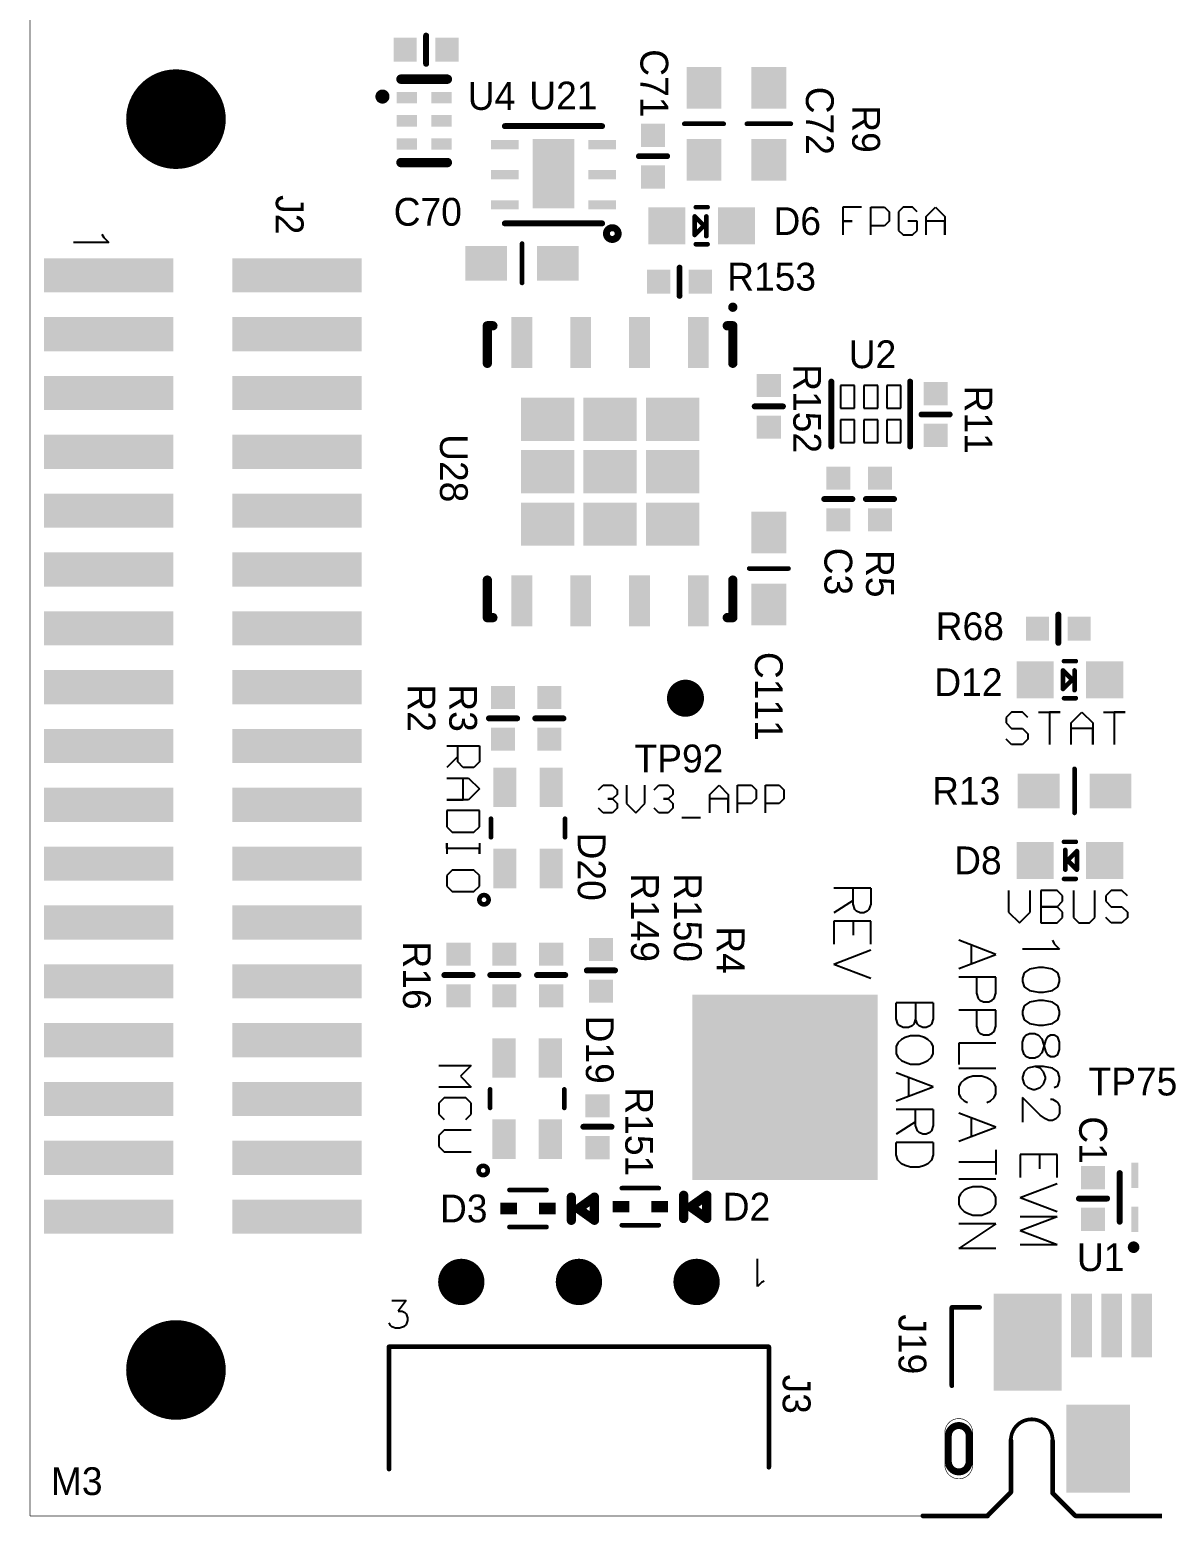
# Model space of a CAD drawing. Extents: x 388 to 458, y 85 to 260.
# Drawn here: x 410.26 to 434.49, y 209.54 to 241.67 of the extents above; entities that cross this region are included whole.
import ezdxf

# ---------------------------------------------------------------- set-up
doc = ezdxf.new("R2010")
doc.units = 0
for name, color, linetype in [('MECHANICAL1', 6, 'CONTINUOUS'), ('PADHOLELAYER', 156, 'CONTINUOUS'), ('TOPOVERLAY', 2, 'CONTINUOUS'), ('TOPPASTE', 8, 'CONTINUOUS')]:
    doc.layers.add(name, color=color, linetype=linetype)

msp = doc.modelspace()

# ---------------------------------------------------------------- linework, layer by layer
at = {"layer": 'MECHANICAL1'}
for points, const_width in [([(410.263, 209.592), (410.263, 258.592)], 0.0127), ([(430.013, 210.692), (430.013, 211.392)], 0.0127), ([(430.613, 210.692), (430.613, 211.392)], 0.0127), ([(431.438, 210.102), (431.438, 211.222)], 0.1), ([(431.438, 210.092), (431.438, 211.192)], 0.0127), ([(432.338, 210.102), (432.338, 211.217)], 0.1), ([(432.338, 210.092), (432.338, 211.192)], 0.0127), ([(430.938, 209.602), (431.438, 210.102)], 0.1), ([(432.338, 210.087), (432.338, 210.102)], 0.1), ([(432.338, 210.087), (432.823, 209.602)], 0.1), ([(430.938, 209.592), (431.438, 210.092)], 0.0127), ([(432.338, 210.092), (432.838, 209.592)], 0.0127), ([(410.263, 209.592), (430.938, 209.592)], 0.0127), ([(429.538, 209.592), (430.938, 209.592)], 0.1), ([(432.838, 209.592), (435.688, 209.592)], 0.1), ([(432.838, 209.592), (435.688, 209.592)], 0.0127)]:
    msp.add_lwpolyline(points, dxfattribs=dict(at, const_width=const_width))
for points, const_width in [([(430.013, 211.392, -1), (430.613, 211.392)], 0.0127), ([(431.438, 211.227, -1), (432.338, 211.227)], 0.08), ([(431.438, 211.192, -1), (432.338, 211.192)], 0.0127), ([(430.613, 210.692, -1), (430.013, 210.692)], 0.0127)]:
    msp.add_lwpolyline(points, format="xyb", dxfattribs=dict(at, const_width=const_width))
for points, const_width in [([(430.01, 211.392, 1), (430.016, 211.392, 1)], 0.00635), ([(430.01, 211.392, 1), (430.016, 211.392, 1)], 0.00635), ([(430.61, 211.392, 1), (430.616, 211.392, 1)], 0.00635), ([(430.61, 211.392, 1), (430.616, 211.392, 1)], 0.00635), ([(431.413, 211.222, 1), (431.463, 211.222, 1)], 0.05), ([(431.418, 211.227, 1), (431.458, 211.227, 1)], 0.04), ([(431.435, 211.192, 1), (431.441, 211.192, 1)], 0.00635), ([(431.435, 211.192, 1), (431.441, 211.192, 1)], 0.00635), ([(432.313, 211.217, 1), (432.363, 211.217, 1)], 0.05), ([(432.318, 211.227, 1), (432.358, 211.227, 1)], 0.04), ([(432.335, 211.192, 1), (432.341, 211.192, 1)], 0.00635), ([(432.335, 211.192, 1), (432.341, 211.192, 1)], 0.00635), ([(430.01, 210.692, 1), (430.016, 210.692, 1)], 0.00635), ([(430.01, 210.692, 1), (430.016, 210.692, 1)], 0.00635), ([(430.61, 210.692, 1), (430.616, 210.692, 1)], 0.00635), ([(430.61, 210.692, 1), (430.616, 210.692, 1)], 0.00635), ([(431.413, 210.102, 1), (431.463, 210.102, 1)], 0.05), ([(431.413, 210.102, 1), (431.463, 210.102, 1)], 0.05), ([(432.313, 210.102, 1), (432.363, 210.102, 1)], 0.05), ([(432.313, 210.102, 1), (432.363, 210.102, 1)], 0.05), ([(432.313, 210.087, 1), (432.363, 210.087, 1)], 0.05), ([(432.313, 210.087, 1), (432.363, 210.087, 1)], 0.05), ([(431.435, 210.092, 1), (431.441, 210.092, 1)], 0.00635), ([(431.435, 210.092, 1), (431.441, 210.092, 1)], 0.00635), ([(432.335, 210.092, 1), (432.341, 210.092, 1)], 0.00635), ([(432.335, 210.092, 1), (432.341, 210.092, 1)], 0.00635), ([(410.26, 209.592, 1), (410.266, 209.592, 1)], 0.00635), ([(410.26, 209.592, 1), (410.266, 209.592, 1)], 0.00635), ([(429.513, 209.592, 1), (429.563, 209.592, 1)], 0.05), ([(430.913, 209.602, 1), (430.963, 209.602, 1)], 0.05), ([(430.913, 209.592, 1), (430.963, 209.592, 1)], 0.05), ([(430.935, 209.592, 1), (430.941, 209.592, 1)], 0.00635), ([(430.935, 209.592, 1), (430.941, 209.592, 1)], 0.00635), ([(432.798, 209.602, 1), (432.848, 209.602, 1)], 0.05), ([(432.813, 209.592, 1), (432.863, 209.592, 1)], 0.05), ([(432.835, 209.592, 1), (432.841, 209.592, 1)], 0.00635), ([(432.835, 209.592, 1), (432.841, 209.592, 1)], 0.00635)]:
    msp.add_lwpolyline(points, format="xyb", close=True, dxfattribs=dict(at, const_width=const_width))
at = {"layer": 'PADHOLELAYER'}
for points, const_width in [([(412.875, 239.742, 1), (413.95, 239.742, 1)], 1.075), ([(424.213, 227.242, 1), (424.613, 227.242, 1)], 0.4), ([(419.323, 214.642, 1), (419.823, 214.642, 1)], 0.5), ([(421.863, 214.642, 1), (422.363, 214.642, 1)], 0.5), ([(424.403, 214.642, 1), (424.903, 214.642, 1)], 0.5), ([(412.875, 212.742, 1), (413.95, 212.742, 1)], 1.075), ([(430.088, 210.767), (430.088, 211.317, -1), (430.538, 211.317), (430.538, 210.767, -1)], 0.15)]:
    msp.add_lwpolyline(points, format="xyb", close=True, dxfattribs=dict(at, const_width=const_width))
at = {"layer": 'TOPOVERLAY'}
for p, q in [((428.213, 237.841), (427.813, 237.841)), ((427.813, 237.841), (427.813, 237.542)), ((428.413, 237.242), (428.413, 237.841)), ((428.413, 237.841), (428.713, 237.841)), ((428.713, 237.841), (428.813, 237.741)), ((429.112, 237.841), (429.012, 237.741)), ((429.312, 237.841), (429.112, 237.841)), ((429.412, 237.741), (429.312, 237.841)), ((429.612, 237.641), (429.812, 237.841)), ((429.812, 237.841), (430.012, 237.641)), ((427.813, 237.542), (428.013, 237.542)), ((428.013, 237.542), (427.813, 237.542)), ((427.813, 237.542), (427.813, 237.242)), ((428.713, 237.442), (428.413, 237.442)), ((428.813, 237.542), (428.713, 237.442)), ((428.813, 237.741), (428.813, 237.542)), ((429.012, 237.741), (429.012, 237.342)), ((429.412, 237.542), (429.212, 237.542)), ((429.412, 237.342), (429.412, 237.542)), ((429.612, 237.242), (429.612, 237.641)), ((430.012, 237.542), (429.612, 237.542)), ((430.012, 237.641), (430.012, 237.242)), ((430.012, 237.242), (430.012, 237.542)), ((411.816, 237.261), (411.852, 237.188)), ((411.852, 237.188), (411.961, 237.079)), ((429.012, 237.342), (429.112, 237.242)), ((429.112, 237.242), (429.312, 237.242)), ((429.312, 237.242), (429.412, 237.342)), ((411.961, 237.079), (411.199, 237.079)), ((431.454, 226.941), (431.338, 226.825)), ((431.688, 226.941), (431.454, 226.941)), ((431.804, 226.825), (431.688, 226.941)), ((432.038, 226.941), (432.504, 226.941)), ((432.504, 226.941), (432.271, 226.941)), ((432.271, 226.941), (432.271, 226.242)), ((432.737, 226.708), (432.971, 226.941)), ((432.971, 226.941), (433.204, 226.708)), ((433.437, 226.941), (433.904, 226.941)), ((433.904, 226.941), (433.67, 226.941)), ((433.67, 226.941), (433.67, 226.242)), ((431.338, 226.825), (431.338, 226.708)), ((431.338, 226.708), (431.454, 226.592)), ((431.454, 226.592), (431.688, 226.592)), ((431.688, 226.592), (431.804, 226.475)), ((432.737, 226.242), (432.737, 226.708)), ((433.204, 226.592), (432.737, 226.592)), ((433.204, 226.708), (433.204, 226.242)), ((433.204, 226.242), (433.204, 226.592)), ((419.263, 226.217), (419.963, 226.217)), ((419.496, 225.867), (419.496, 226.217)), ((419.963, 226.217), (419.963, 225.867)), ((431.454, 226.242), (431.338, 226.358)), ((431.688, 226.242), (431.454, 226.242)), ((431.804, 226.358), (431.688, 226.242)), ((431.804, 226.475), (431.804, 226.358)), ((419.496, 225.983), (419.263, 225.75)), ((419.613, 225.75), (419.496, 225.867)), ((419.846, 225.75), (419.613, 225.75)), ((419.963, 225.867), (419.846, 225.75)), ((419.263, 225.517), (419.729, 225.517)), ((419.613, 225.05), (419.613, 225.517)), ((419.729, 225.517), (419.963, 225.284)), ((419.963, 225.284), (419.729, 225.05)), ((422.538, 225.266), (422.638, 225.366)), ((422.638, 225.366), (422.838, 225.366)), ((422.838, 225.366), (422.938, 225.266)), ((422.938, 225.266), (422.938, 225.166)), ((423.138, 225.366), (423.138, 224.967)), ((423.538, 224.967), (423.538, 225.366)), ((423.737, 225.266), (423.837, 225.366)), ((423.837, 225.366), (424.037, 225.366)), ((424.037, 225.366), (424.137, 225.266)), ((424.137, 225.266), (424.137, 225.166)), ((424.937, 225.166), (425.137, 225.366)), ((425.137, 225.366), (425.337, 225.166)), ((425.537, 224.767), (425.537, 225.366)), ((425.537, 225.366), (425.837, 225.366)), ((425.837, 225.366), (425.937, 225.266)), ((425.937, 225.266), (425.937, 225.067)), ((426.137, 224.767), (426.137, 225.366)), ((426.137, 225.366), (426.437, 225.366)), ((426.437, 225.366), (426.537, 225.266)), ((426.537, 225.266), (426.537, 225.067)), ((419.729, 225.05), (419.263, 225.05)), ((419.263, 225.05), (419.613, 225.05)), ((422.838, 225.067), (422.738, 225.067)), ((422.738, 225.067), (422.838, 225.067)), ((422.938, 225.166), (422.838, 225.067)), ((422.838, 225.067), (422.938, 224.967)), ((422.938, 224.967), (422.938, 224.867)), ((423.138, 224.967), (423.338, 224.767)), ((423.338, 224.767), (423.538, 224.967)), ((424.037, 225.067), (423.937, 225.067)), ((423.937, 225.067), (424.037, 225.067)), ((424.137, 225.166), (424.037, 225.067)), ((424.037, 225.067), (424.137, 224.967)), ((424.137, 224.967), (424.137, 224.867)), ((424.937, 224.767), (424.937, 225.166)), ((425.337, 225.067), (424.937, 225.067)), ((425.337, 225.166), (425.337, 224.767)), ((425.337, 224.767), (425.337, 225.067)), ((425.837, 224.967), (425.537, 224.967)), ((425.937, 225.067), (425.837, 224.967)), ((426.437, 224.967), (426.137, 224.967)), ((426.537, 225.067), (426.437, 224.967)), ((419.963, 224.817), (419.263, 224.817)), ((419.263, 224.817), (419.263, 224.467)), ((419.963, 224.467), (419.963, 224.817)), ((422.638, 224.767), (422.538, 224.867)), ((422.838, 224.767), (422.638, 224.767)), ((422.938, 224.867), (422.838, 224.767)), ((423.837, 224.767), (423.737, 224.867)), ((424.037, 224.767), (423.837, 224.767)), ((424.137, 224.867), (424.037, 224.767)), ((424.337, 224.667), (424.737, 224.667)), ((419.263, 224.467), (419.379, 224.351)), ((419.379, 224.351), (419.846, 224.351)), ((419.846, 224.351), (419.963, 224.467)), ((419.263, 224.001), (419.263, 224.117)), ((419.263, 224.117), (419.263, 223.884)), ((419.963, 224.001), (419.263, 224.001)), ((419.963, 224.117), (419.963, 223.884)), ((419.963, 223.884), (419.963, 224.001)), ((419.379, 223.534), (419.263, 223.418)), ((419.263, 223.418), (419.263, 223.184)), ((419.846, 223.534), (419.379, 223.534)), ((419.963, 223.418), (419.846, 223.534)), ((419.963, 223.184), (419.963, 223.418)), ((419.263, 223.184), (419.379, 223.068)), ((419.379, 223.068), (419.846, 223.068)), ((419.846, 223.068), (419.963, 223.184)), ((428.413, 223.142), (427.613, 223.142)), ((428.032, 222.799), (428.032, 223.142)), ((428.413, 223.142), (428.413, 222.799)), ((431.388, 223.091), (431.388, 222.625)), ((431.854, 222.625), (431.854, 223.091)), ((432.088, 223.091), (432.088, 222.392)), ((432.438, 223.091), (432.088, 223.091)), ((432.554, 222.975), (432.438, 223.091)), ((432.787, 223.091), (432.787, 222.508)), ((433.254, 222.508), (433.254, 223.091)), ((433.604, 223.091), (433.487, 222.975)), ((433.837, 223.091), (433.604, 223.091)), ((433.954, 222.975), (433.837, 223.091)), ((428.032, 222.875), (427.613, 222.608)), ((428.07, 222.685), (428.032, 222.799)), ((428.108, 222.646), (428.07, 222.685)), ((428.375, 222.685), (428.337, 222.646)), ((428.413, 222.799), (428.375, 222.685)), ((432.438, 222.742), (432.088, 222.742)), ((432.088, 222.742), (432.438, 222.742)), ((432.438, 222.742), (432.554, 222.858)), ((432.554, 222.625), (432.438, 222.742)), ((432.554, 222.858), (432.554, 222.975)), ((433.487, 222.975), (433.487, 222.858)), ((433.487, 222.858), (433.604, 222.742)), ((433.604, 222.742), (433.837, 222.742)), ((433.837, 222.742), (433.954, 222.625)), ((428.413, 222.429), (427.613, 222.429)), ((427.613, 222.429), (427.613, 221.934)), ((428.032, 222.429), (428.032, 222.125)), ((428.184, 222.608), (428.108, 222.646)), ((428.26, 222.608), (428.184, 222.608)), ((428.337, 222.646), (428.26, 222.608)), ((428.413, 221.934), (428.413, 222.429)), ((431.388, 222.625), (431.621, 222.392)), ((431.621, 222.392), (431.854, 222.625)), ((432.088, 222.392), (432.438, 222.392)), ((432.438, 222.392), (432.554, 222.508)), ((432.554, 222.508), (432.554, 222.625)), ((432.787, 222.508), (432.904, 222.392)), ((432.904, 222.392), (433.137, 222.392)), ((433.137, 222.392), (433.254, 222.508)), ((433.604, 222.392), (433.487, 222.508)), ((433.837, 222.392), (433.604, 222.392)), ((433.954, 222.508), (433.837, 222.392)), ((433.954, 222.625), (433.954, 222.508)), ((428.413, 221.801), (427.613, 221.496)), ((431.113, 221.712), (430.313, 222.017)), ((430.313, 221.407), (431.113, 221.712)), ((430.579, 221.902), (430.579, 221.521)), ((432.488, 221.826), (431.688, 221.826)), ((432.335, 222.017), (432.373, 221.94)), ((432.373, 221.94), (432.488, 221.826)), ((428.413, 221.192), (427.613, 221.496)), ((431.84, 221.392), (431.726, 221.316)), ((432.031, 221.43), (431.84, 221.392)), ((432.145, 221.43), (432.031, 221.43)), ((432.335, 221.392), (432.145, 221.43)), ((432.45, 221.316), (432.335, 221.392)), ((431.113, 221.221), (430.313, 221.221)), ((430.694, 221.221), (430.694, 220.878)), ((431.113, 220.878), (431.113, 221.221)), ((431.726, 221.316), (431.688, 221.202)), ((431.688, 221.202), (431.688, 221.125)), ((431.688, 221.125), (431.726, 221.011)), ((432.488, 221.202), (432.45, 221.316)), ((432.45, 221.011), (432.488, 221.125)), ((432.488, 221.125), (432.488, 221.202)), ((430.694, 220.878), (430.732, 220.764)), ((430.732, 220.764), (430.77, 220.725)), ((431.037, 220.725), (431.075, 220.764)), ((431.075, 220.764), (431.113, 220.878)), ((431.726, 221.011), (431.84, 220.935)), ((431.84, 220.935), (432.031, 220.897)), ((432.031, 220.897), (432.145, 220.897)), ((432.145, 220.897), (432.335, 220.935)), ((432.335, 220.935), (432.45, 221.011)), ((429.763, 220.667), (428.963, 220.667)), ((428.963, 220.324), (428.963, 220.667)), ((429.382, 220.667), (429.382, 220.324)), ((429.763, 220.667), (429.763, 220.324)), ((431.113, 220.508), (430.313, 220.508)), ((430.694, 220.508), (430.694, 220.166)), ((430.77, 220.725), (430.846, 220.687)), ((430.846, 220.687), (430.96, 220.687)), ((430.96, 220.687), (431.037, 220.725)), ((431.113, 220.166), (431.113, 220.508)), ((431.726, 220.604), (431.688, 220.489)), ((431.688, 220.489), (431.688, 220.413)), ((431.688, 220.413), (431.726, 220.299)), ((431.84, 220.68), (431.726, 220.604)), ((432.031, 220.718), (431.84, 220.68)), ((432.145, 220.718), (432.031, 220.718)), ((432.335, 220.68), (432.145, 220.718)), ((432.45, 220.604), (432.335, 220.68)), ((432.488, 220.489), (432.45, 220.604)), ((432.45, 220.299), (432.488, 220.413)), ((432.488, 220.413), (432.488, 220.489)), ((429.001, 220.21), (428.963, 220.324)), ((429.039, 220.171), (429.001, 220.21)), ((429.115, 220.133), (429.039, 220.171)), ((429.229, 220.133), (429.115, 220.133)), ((429.306, 220.171), (429.229, 220.133)), ((429.344, 220.21), (429.306, 220.171)), ((429.382, 220.324), (429.344, 220.21)), ((429.42, 220.21), (429.382, 220.324)), ((429.458, 220.171), (429.42, 220.21)), ((429.534, 220.133), (429.458, 220.171)), ((429.61, 220.133), (429.534, 220.133)), ((429.687, 220.171), (429.61, 220.133)), ((429.725, 220.21), (429.687, 220.171)), ((429.763, 220.324), (429.725, 220.21)), ((430.694, 220.166), (430.732, 220.051)), ((431.075, 220.051), (431.113, 220.166)), ((431.726, 220.299), (431.84, 220.223)), ((431.84, 220.223), (432.031, 220.185)), ((432.031, 220.185), (432.145, 220.185)), ((432.145, 220.185), (432.335, 220.223)), ((432.335, 220.223), (432.45, 220.299)), ((429.001, 219.802), (428.963, 219.726)), ((429.077, 219.878), (429.001, 219.802)), ((429.153, 219.916), (429.077, 219.878)), ((429.268, 219.954), (429.153, 219.916)), ((429.458, 219.954), (429.268, 219.954)), ((429.572, 219.916), (429.458, 219.954)), ((429.648, 219.878), (429.572, 219.916)), ((429.725, 219.802), (429.648, 219.878)), ((429.763, 219.726), (429.725, 219.802)), ((431.113, 219.796), (430.313, 219.796)), ((430.313, 219.796), (430.313, 219.339)), ((430.732, 220.051), (430.77, 220.013)), ((430.77, 220.013), (430.846, 219.975)), ((430.846, 219.975), (430.96, 219.975)), ((430.96, 219.975), (431.037, 220.013)), ((431.037, 220.013), (431.075, 220.051)), ((431.688, 219.815), (431.726, 219.929)), ((431.688, 219.663), (431.688, 219.815)), ((431.726, 219.929), (431.764, 219.968)), ((431.764, 219.968), (431.84, 220.006)), ((431.84, 220.006), (431.954, 220.006)), ((431.954, 220.006), (432.031, 219.968)), ((432.031, 219.968), (432.107, 219.891)), ((432.107, 219.891), (432.145, 219.777)), ((432.183, 219.853), (432.145, 219.701)), ((432.145, 219.777), (432.183, 219.625)), ((432.221, 219.929), (432.183, 219.853)), ((432.297, 219.968), (432.221, 219.929)), ((432.373, 219.968), (432.297, 219.968)), ((432.45, 219.929), (432.373, 219.968)), ((432.488, 219.815), (432.45, 219.929)), ((432.488, 219.663), (432.488, 219.815)), ((428.963, 219.726), (428.963, 219.574)), ((428.963, 219.574), (429.001, 219.497)), ((429.001, 219.497), (429.077, 219.421)), ((429.648, 219.421), (429.725, 219.497)), ((429.725, 219.497), (429.763, 219.574)), ((429.763, 219.574), (429.763, 219.726)), ((431.726, 219.549), (431.688, 219.663)), ((431.764, 219.51), (431.726, 219.549)), ((431.84, 219.472), (431.764, 219.51)), ((431.954, 219.472), (431.84, 219.472)), ((432.031, 219.51), (431.954, 219.472)), ((432.107, 219.587), (432.031, 219.51)), ((432.145, 219.701), (432.107, 219.587)), ((432.183, 219.625), (432.221, 219.549)), ((432.221, 219.549), (432.297, 219.51)), ((432.297, 219.51), (432.373, 219.51)), ((432.373, 219.51), (432.45, 219.549)), ((432.45, 219.549), (432.488, 219.663)), ((419.088, 219.317), (419.788, 219.317)), ((419.788, 219.317), (419.554, 219.083)), ((429.763, 218.854), (428.963, 219.158)), ((429.077, 219.421), (429.153, 219.383)), ((429.153, 219.383), (429.268, 219.345)), ((429.268, 219.345), (429.458, 219.345)), ((429.458, 219.345), (429.572, 219.383)), ((429.572, 219.383), (429.648, 219.421)), ((431.113, 219.251), (430.313, 219.251)), ((431.726, 219.179), (431.688, 219.065)), ((431.802, 219.255), (431.726, 219.179)), ((431.954, 219.293), (431.802, 219.255)), ((432.145, 219.293), (431.954, 219.293)), ((432.069, 219.255), (431.954, 219.293)), ((432.145, 219.179), (432.069, 219.255)), ((432.335, 219.255), (432.145, 219.293)), ((432.183, 219.065), (432.145, 219.179)), ((432.45, 219.179), (432.335, 219.255)), ((432.488, 219.065), (432.45, 219.179)), ((419.788, 218.85), (419.088, 218.85)), ((419.554, 219.083), (419.788, 218.85)), ((428.963, 218.549), (429.763, 218.854)), ((429.229, 219.044), (429.229, 218.663)), ((430.351, 218.932), (430.313, 218.855)), ((430.313, 218.855), (430.313, 218.703)), ((430.427, 219.008), (430.351, 218.932)), ((430.503, 219.046), (430.427, 219.008)), ((430.618, 219.084), (430.503, 219.046)), ((430.808, 219.084), (430.618, 219.084)), ((430.922, 219.046), (430.808, 219.084)), ((430.998, 219.008), (430.922, 219.046)), ((431.075, 218.932), (430.998, 219.008)), ((431.113, 218.855), (431.075, 218.932)), ((431.113, 218.703), (431.113, 218.855)), ((431.688, 219.065), (431.688, 219.027)), ((431.688, 219.027), (431.726, 218.913)), ((431.726, 218.913), (431.802, 218.836)), ((431.802, 218.836), (431.916, 218.798)), ((431.954, 218.798), (432.069, 218.836)), ((432.069, 218.836), (432.145, 218.913)), ((432.145, 218.913), (432.183, 219.027)), ((432.183, 219.027), (432.183, 219.065)), ((432.373, 218.836), (432.45, 218.874)), ((432.45, 218.874), (432.488, 218.989)), ((432.488, 218.989), (432.488, 219.065)), ((419.204, 218.617), (419.088, 218.5)), ((419.088, 218.5), (419.088, 218.267)), ((419.671, 218.617), (419.204, 218.617)), ((419.788, 218.5), (419.671, 218.617)), ((419.788, 218.267), (419.788, 218.5)), ((430.313, 218.703), (430.351, 218.627)), ((430.351, 218.627), (430.427, 218.551)), ((430.427, 218.551), (430.503, 218.513)), ((430.922, 218.513), (430.998, 218.551)), ((430.998, 218.551), (431.075, 218.627)), ((431.075, 218.627), (431.113, 218.703)), ((432.069, 218.242), (431.688, 218.623)), ((431.688, 218.623), (431.688, 218.09)), ((431.916, 218.798), (431.954, 218.798)), ((432.297, 218.585), (432.335, 218.585)), ((432.335, 218.585), (432.412, 218.547)), ((432.412, 218.547), (432.45, 218.509)), ((432.45, 218.509), (432.488, 218.433)), ((419.088, 218.267), (419.204, 218.15)), ((419.671, 218.15), (419.788, 218.267)), ((429.763, 218.362), (428.963, 218.362)), ((429.382, 218.02), (429.382, 218.362)), ((429.763, 218.362), (429.763, 218.02)), ((431.113, 217.983), (430.313, 218.288)), ((430.579, 218.174), (430.579, 217.793)), ((432.183, 218.166), (432.069, 218.242)), ((432.259, 218.128), (432.183, 218.166)), ((432.412, 218.166), (432.335, 218.128)), ((432.45, 218.204), (432.412, 218.166)), ((432.488, 218.28), (432.45, 218.204)), ((432.488, 218.433), (432.488, 218.28)), ((419.204, 217.917), (419.088, 217.8)), ((419.788, 217.917), (419.204, 217.917)), ((429.382, 218.096), (428.963, 217.829)), ((429.42, 217.905), (429.382, 218.02)), ((429.458, 217.867), (429.42, 217.905)), ((429.534, 217.829), (429.458, 217.867)), ((429.687, 217.867), (429.61, 217.829)), ((429.725, 217.905), (429.687, 217.867)), ((429.763, 218.02), (429.725, 217.905)), ((430.313, 217.678), (431.113, 217.983)), ((432.335, 218.128), (432.259, 218.128)), ((419.088, 217.8), (419.088, 217.567)), ((419.088, 217.567), (419.204, 217.451)), ((429.763, 217.65), (428.963, 217.65)), ((428.963, 217.384), (428.963, 217.65)), ((429.61, 217.829), (429.534, 217.829)), ((429.763, 217.65), (429.763, 217.384)), ((419.204, 217.451), (419.788, 217.451)), ((429.001, 217.269), (428.963, 217.384)), ((429.077, 217.193), (429.001, 217.269)), ((429.725, 217.269), (429.648, 217.193)), ((429.763, 217.384), (429.725, 217.269)), ((431.113, 217.225), (430.313, 217.225)), ((431.113, 217.492), (431.113, 216.959)), ((432.438, 217.392), (431.638, 217.392)), ((431.638, 217.392), (431.638, 216.896)), ((432.057, 217.392), (432.057, 217.087)), ((432.438, 216.896), (432.438, 217.392)), ((429.153, 217.155), (429.077, 217.193)), ((429.268, 217.117), (429.153, 217.155)), ((429.458, 217.117), (429.268, 217.117)), ((429.572, 217.155), (429.458, 217.117)), ((429.648, 217.193), (429.572, 217.155)), ((431.113, 216.863), (430.313, 216.863)), ((430.427, 216.62), (430.351, 216.543)), ((430.503, 216.658), (430.427, 216.62)), ((430.618, 216.696), (430.503, 216.658)), ((430.808, 216.696), (430.618, 216.696)), ((430.922, 216.658), (430.808, 216.696)), ((430.998, 216.62), (430.922, 216.658)), ((431.075, 216.543), (430.998, 216.62)), ((432.438, 216.763), (431.638, 216.458)), ((430.351, 216.543), (430.313, 216.467)), ((430.313, 216.467), (430.313, 216.315)), ((430.313, 216.315), (430.351, 216.239)), ((430.351, 216.239), (430.427, 216.163)), ((430.998, 216.163), (431.075, 216.239)), ((431.113, 216.467), (431.075, 216.543)), ((431.075, 216.239), (431.113, 216.315)), ((431.113, 216.315), (431.113, 216.467)), ((432.438, 216.154), (431.638, 216.458)), ((430.427, 216.163), (430.503, 216.125)), ((430.503, 216.125), (430.618, 216.086)), ((430.618, 216.086), (430.808, 216.086)), ((430.808, 216.086), (430.922, 216.125)), ((430.922, 216.125), (430.998, 216.163)), ((432.438, 216.051), (431.638, 216.051)), ((432.438, 216.051), (431.638, 215.746)), ((431.113, 215.9), (430.313, 215.9)), ((431.113, 215.9), (430.313, 215.367)), ((432.438, 215.442), (431.638, 215.746)), ((431.113, 215.367), (430.313, 215.367)), ((432.438, 215.442), (431.638, 215.442)), ((425.97, 214.542), (425.97, 215.142)), ((426.113, 214.656), (426.056, 214.627)), ((426.056, 214.627), (425.97, 214.542)), ((418.07, 214.241), (418.384, 214.241)), ((418.384, 214.241), (418.213, 214.013)), ((418.213, 214.013), (418.299, 214.013)), ((418.299, 214.013), (418.356, 213.984)), ((418.041, 213.699), (418.013, 213.756)), ((418.07, 213.67), (418.041, 213.699)), ((418.156, 213.642), (418.07, 213.67)), ((418.327, 213.67), (418.241, 213.642)), ((418.384, 213.727), (418.327, 213.67)), ((418.356, 213.984), (418.384, 213.956)), ((418.384, 213.956), (418.413, 213.87)), ((418.413, 213.813), (418.384, 213.727)), ((418.413, 213.87), (418.413, 213.813)), ((418.241, 213.642), (418.156, 213.642))]:
    msp.add_line(p, q, dxfattribs=at)
for points, const_width in [([(418.813, 240.937), (418.813, 241.546)], 0.127), ([(418.271, 240.605), (419.271, 240.605)], 0.203), ([(424.388, 239.642), (425.238, 239.642)], 0.1), ([(425.738, 239.642), (426.688, 239.642)], 0.1), ([(420.513, 239.592), (422.613, 239.592)], 0.127), ([(418.271, 238.805), (419.271, 238.805)], 0.203), ([(423.408, 238.942), (424.018, 238.942)], 0.127), ([(424.636, 237.842), (424.89, 237.842)], 0.1), ([(420.513, 237.492), (422.613, 237.492)], 0.127), ([(424.613, 237.242), (424.613, 237.642)], 0.1), ([(424.613, 237.642), (424.813, 237.442)], 0.1), ([(424.613, 237.242), (424.813, 237.442)], 0.1), ([(424.863, 237.217), (424.863, 237.642)], 0.1), ([(420.885, 236.207), (420.885, 237.057)], 0.1), ([(424.636, 237.042), (424.89, 237.042)], 0.1), ([(424.285, 235.927), (424.285, 236.536)], 0.127), ([(420.135, 235.282), (420.255, 235.282)], 0.2), ([(420.135, 234.472), (420.135, 235.282)], 0.2), ([(425.315, 235.282), (425.435, 235.282)], 0.2), ([(425.435, 234.472), (425.435, 235.282)], 0.2), ([(427.563, 232.677), (427.563, 234.077)], 0.127), ([(429.263, 232.677), (429.263, 234.077)], 0.127), ([(425.908, 233.542), (426.518, 233.542)], 0.127), ([(429.508, 233.367), (430.118, 233.367)], 0.127), ([(427.408, 231.542), (428.018, 231.542)], 0.127), ([(428.308, 231.542), (428.918, 231.542)], 0.127), ([(425.788, 230.042), (426.638, 230.042)], 0.1), ([(420.135, 228.982), (420.135, 229.792)], 0.2), ([(425.435, 228.982), (425.435, 229.792)], 0.2), ([(432.463, 228.437), (432.463, 229.046)], 0.127), ([(420.135, 228.982), (420.255, 228.982)], 0.2), ([(425.315, 228.982), (425.435, 228.982)], 0.2), ([(432.563, 227.842), (432.763, 227.642)], 0.1), ([(432.563, 227.442), (432.563, 227.842)], 0.1), ([(432.586, 228.042), (432.84, 228.042)], 0.1), ([(432.813, 227.417), (432.813, 227.842)], 0.1), ([(432.563, 227.442), (432.763, 227.642)], 0.1), ([(432.586, 227.242), (432.84, 227.242)], 0.1), ([(420.17, 226.807), (420.779, 226.807)], 0.127), ([(421.17, 226.807), (421.779, 226.807)], 0.127), ([(432.813, 224.767), (432.813, 225.717)], 0.1), ([(420.213, 224.242), (420.213, 224.642)], 0.1), ([(421.813, 224.242), (421.813, 224.642)], 0.1), ([(432.586, 224.142), (432.84, 224.142)], 0.1), ([(432.613, 223.542), (432.613, 223.967)], 0.1), ([(432.663, 223.742), (432.863, 223.942)], 0.1), ([(432.863, 223.542), (432.863, 223.942)], 0.1), ([(432.663, 223.742), (432.863, 223.542)], 0.1), ([(432.586, 223.342), (432.84, 223.342)], 0.1), ([(422.283, 221.367), (422.893, 221.367)], 0.127), ([(419.208, 221.267), (419.818, 221.267)], 0.127), ([(420.197, 221.267), (420.807, 221.267)], 0.127), ([(421.208, 221.267), (421.818, 221.267)], 0.127), ([(420.195, 218.399), (420.195, 218.799)], 0.1), ([(421.796, 218.399), (421.796, 218.799)], 0.1), ([(422.208, 217.992), (422.818, 217.992)], 0.127), ([(433.788, 215.942), (433.788, 216.992)], 0.127), ([(420.613, 216.628), (421.413, 216.628)], 0.1), ([(421.948, 215.973), (421.948, 216.473)], 0.2), ([(422.098, 216.223), (422.448, 216.473)], 0.2), ([(422.448, 215.973), (422.448, 216.473)], 0.2), ([(423.038, 216.667), (423.838, 216.667)], 0.1), ([(424.373, 216.012), (424.373, 216.512)], 0.2), ([(424.523, 216.262), (424.873, 216.512)], 0.2), ([(424.873, 216.012), (424.873, 216.512)], 0.2), ([(422.098, 216.223), (422.448, 215.973)], 0.2), ([(424.523, 216.262), (424.873, 216.012)], 0.2), ([(432.908, 216.442), (433.518, 216.442)], 0.127), ([(423.038, 215.867), (423.838, 215.867)], 0.1), ([(420.613, 215.828), (421.413, 215.828)], 0.1), ([(430.163, 212.402), (430.163, 214.092)], 0.1), ([(430.163, 214.092), (430.763, 214.092)], 0.1), ([(418.013, 210.602), (418.013, 213.242)], 0.1), ([(418.013, 213.242), (426.213, 213.242)], 0.1), ([(426.213, 210.642), (426.213, 213.242)], 0.1)]:
    msp.add_lwpolyline(points, dxfattribs=dict(at, const_width=const_width))
for points, const_width in [([(418.781, 241.546, 1), (418.845, 241.546, 1)], 0.0635), ([(418.781, 240.937, 1), (418.845, 240.937, 1)], 0.0635), ([(418.22, 240.605, 1), (418.322, 240.605, 1)], 0.102), ([(419.22, 240.605, 1), (419.322, 240.605, 1)], 0.102), ([(417.896, 240.23, 1), (417.846, 240.23, 1)], 0.254), ([(417.782, 240.23, 1), (417.909, 240.23, 1)], 0.127), ([(417.832, 240.23, 1), (417.959, 240.23, 1)], 0.127), ([(424.363, 239.642, 1), (424.413, 239.642, 1)], 0.05), ([(425.213, 239.642, 1), (425.263, 239.642, 1)], 0.05), ([(425.713, 239.642, 1), (425.763, 239.642, 1)], 0.05), ([(426.663, 239.642, 1), (426.713, 239.642, 1)], 0.05), ([(420.481, 239.592, 1), (420.545, 239.592, 1)], 0.0635), ([(422.581, 239.592, 1), (422.645, 239.592, 1)], 0.0635), ([(418.22, 238.805, 1), (418.322, 238.805, 1)], 0.102), ([(419.22, 238.805, 1), (419.322, 238.805, 1)], 0.102), ([(423.376, 238.942, 1), (423.44, 238.942, 1)], 0.0635), ([(423.986, 238.942, 1), (424.049, 238.942, 1)], 0.0635), ([(424.611, 237.842, 1), (424.661, 237.842, 1)], 0.05), ([(424.865, 237.842, 1), (424.915, 237.842, 1)], 0.05), ([(420.481, 237.492, 1), (420.545, 237.492, 1)], 0.0635), ([(422.581, 237.492, 1), (422.645, 237.492, 1)], 0.0635), ([(422.96, 237.272, 1), (422.706, 237.272, 1)], 0.15), ([(424.588, 237.642, 1), (424.638, 237.642, 1)], 0.05), ([(424.588, 237.642, 1), (424.638, 237.642, 1)], 0.05), ([(424.788, 237.442, 1), (424.838, 237.442, 1)], 0.05), ([(424.788, 237.442, 1), (424.838, 237.442, 1)], 0.05), ([(424.838, 237.642, 1), (424.888, 237.642, 1)], 0.05), ([(422.668, 237.272, 1), (422.743, 237.272, 1)], 0.075), ([(422.922, 237.272, 1), (422.997, 237.272, 1)], 0.075), ([(424.588, 237.242, 1), (424.638, 237.242, 1)], 0.05), ([(424.588, 237.242, 1), (424.638, 237.242, 1)], 0.05), ([(424.838, 237.217, 1), (424.888, 237.217, 1)], 0.05), ([(420.86, 237.057, 1), (420.91, 237.057, 1)], 0.05), ([(424.611, 237.042, 1), (424.661, 237.042, 1)], 0.05), ([(424.865, 237.042, 1), (424.915, 237.042, 1)], 0.05), ([(424.253, 236.536, 1), (424.317, 236.536, 1)], 0.0635), ([(420.86, 236.207, 1), (420.91, 236.207, 1)], 0.05), ([(424.253, 235.927, 1), (424.317, 235.927, 1)], 0.0635), ([(425.485, 235.682, 1), (425.385, 235.682, 1)], 0.1), ([(425.36, 235.682, 1), (425.41, 235.682, 1)], 0.05), ([(425.46, 235.682, 1), (425.51, 235.682, 1)], 0.05), ([(420.085, 235.282, 1), (420.185, 235.282, 1)], 0.1), ([(420.085, 235.282, 1), (420.185, 235.282, 1)], 0.1), ([(420.205, 235.282, 1), (420.305, 235.282, 1)], 0.1), ([(425.265, 235.282, 1), (425.365, 235.282, 1)], 0.1), ([(425.385, 235.282, 1), (425.485, 235.282, 1)], 0.1), ([(425.385, 235.282, 1), (425.485, 235.282, 1)], 0.1), ([(420.085, 234.472, 1), (420.185, 234.472, 1)], 0.1), ([(425.385, 234.472, 1), (425.485, 234.472, 1)], 0.1), ([(427.531, 234.077, 1), (427.595, 234.077, 1)], 0.0635), ([(429.231, 234.077, 1), (429.295, 234.077, 1)], 0.0635), ([(425.876, 233.542, 1), (425.94, 233.542, 1)], 0.0635), ([(426.486, 233.542, 1), (426.549, 233.542, 1)], 0.0635), ([(429.476, 233.367, 1), (429.54, 233.367, 1)], 0.0635), ([(430.086, 233.367, 1), (430.149, 233.367, 1)], 0.0635), ([(427.531, 232.677, 1), (427.595, 232.677, 1)], 0.0635), ([(429.231, 232.677, 1), (429.295, 232.677, 1)], 0.0635), ([(427.376, 231.542, 1), (427.44, 231.542, 1)], 0.0635), ([(427.986, 231.542, 1), (428.049, 231.542, 1)], 0.0635), ([(428.276, 231.542, 1), (428.34, 231.542, 1)], 0.0635), ([(428.886, 231.542, 1), (428.949, 231.542, 1)], 0.0635), ([(425.763, 230.042, 1), (425.813, 230.042, 1)], 0.05), ([(426.613, 230.042, 1), (426.663, 230.042, 1)], 0.05), ([(420.085, 229.792, 1), (420.185, 229.792, 1)], 0.1), ([(425.385, 229.792, 1), (425.485, 229.792, 1)], 0.1), ([(432.431, 229.046, 1), (432.495, 229.046, 1)], 0.0635), ([(420.085, 228.982, 1), (420.185, 228.982, 1)], 0.1), ([(420.085, 228.982, 1), (420.185, 228.982, 1)], 0.1), ([(420.205, 228.982, 1), (420.305, 228.982, 1)], 0.1), ([(425.265, 228.982, 1), (425.365, 228.982, 1)], 0.1), ([(425.385, 228.982, 1), (425.485, 228.982, 1)], 0.1), ([(425.385, 228.982, 1), (425.485, 228.982, 1)], 0.1), ([(432.431, 228.437, 1), (432.495, 228.437, 1)], 0.0635), ([(432.538, 227.842, 1), (432.588, 227.842, 1)], 0.05), ([(432.538, 227.842, 1), (432.588, 227.842, 1)], 0.05), ([(432.561, 228.042, 1), (432.611, 228.042, 1)], 0.05), ([(432.788, 227.842, 1), (432.838, 227.842, 1)], 0.05), ([(432.815, 228.042, 1), (432.865, 228.042, 1)], 0.05), ([(432.538, 227.442, 1), (432.588, 227.442, 1)], 0.05), ([(432.538, 227.442, 1), (432.588, 227.442, 1)], 0.05), ([(432.738, 227.642, 1), (432.788, 227.642, 1)], 0.05), ([(432.738, 227.642, 1), (432.788, 227.642, 1)], 0.05), ([(432.561, 227.242, 1), (432.611, 227.242, 1)], 0.05), ([(432.788, 227.417, 1), (432.838, 227.417, 1)], 0.05), ([(432.815, 227.242, 1), (432.865, 227.242, 1)], 0.05), ([(420.138, 226.807, 1), (420.201, 226.807, 1)], 0.0635), ([(420.747, 226.807, 1), (420.811, 226.807, 1)], 0.0635), ([(421.138, 226.807, 1), (421.201, 226.807, 1)], 0.0635), ([(421.747, 226.807, 1), (421.811, 226.807, 1)], 0.0635), ([(432.788, 225.717, 1), (432.838, 225.717, 1)], 0.05), ([(420.188, 224.642, 1), (420.238, 224.642, 1)], 0.05), ([(421.788, 224.642, 1), (421.838, 224.642, 1)], 0.05), ([(432.788, 224.767, 1), (432.838, 224.767, 1)], 0.05), ([(420.188, 224.242, 1), (420.238, 224.242, 1)], 0.05), ([(421.788, 224.242, 1), (421.838, 224.242, 1)], 0.05), ([(432.561, 224.142, 1), (432.611, 224.142, 1)], 0.05), ([(432.588, 223.967, 1), (432.638, 223.967, 1)], 0.05), ([(432.815, 224.142, 1), (432.865, 224.142, 1)], 0.05), ([(432.838, 223.942, 1), (432.888, 223.942, 1)], 0.05), ([(432.838, 223.942, 1), (432.888, 223.942, 1)], 0.05), ([(432.638, 223.742, 1), (432.688, 223.742, 1)], 0.05), ([(432.638, 223.742, 1), (432.688, 223.742, 1)], 0.05), ([(432.561, 223.342, 1), (432.611, 223.342, 1)], 0.05), ([(432.588, 223.542, 1), (432.638, 223.542, 1)], 0.05), ([(432.815, 223.342, 1), (432.865, 223.342, 1)], 0.05), ([(432.838, 223.542, 1), (432.888, 223.542, 1)], 0.05), ([(432.838, 223.542, 1), (432.888, 223.542, 1)], 0.05), ([(420.163, 222.892, 1), (419.963, 222.892, 1)], 0.1), ([(419.938, 222.892, 1), (419.988, 222.892, 1)], 0.05), ([(420.138, 222.892, 1), (420.188, 222.892, 1)], 0.05), ([(422.251, 221.367, 1), (422.315, 221.367, 1)], 0.0635), ([(422.861, 221.367, 1), (422.924, 221.367, 1)], 0.0635), ([(419.176, 221.267, 1), (419.24, 221.267, 1)], 0.0635), ([(419.786, 221.267, 1), (419.849, 221.267, 1)], 0.0635), ([(420.166, 221.267, 1), (420.229, 221.267, 1)], 0.0635), ([(420.775, 221.267, 1), (420.839, 221.267, 1)], 0.0635), ([(421.176, 221.267, 1), (421.24, 221.267, 1)], 0.0635), ([(421.786, 221.267, 1), (421.849, 221.267, 1)], 0.0635), ([(420.17, 218.799, 1), (420.22, 218.799, 1)], 0.05), ([(421.771, 218.799, 1), (421.821, 218.799, 1)], 0.05), ([(420.17, 218.399, 1), (420.22, 218.399, 1)], 0.05), ([(421.771, 218.399, 1), (421.821, 218.399, 1)], 0.05), ([(422.176, 217.992, 1), (422.24, 217.992, 1)], 0.0635), ([(422.786, 217.992, 1), (422.849, 217.992, 1)], 0.0635), ([(420.145, 217.049, 1), (419.945, 217.049, 1)], 0.1), ([(419.921, 217.049, 1), (419.97, 217.049, 1)], 0.05), ([(420.121, 217.049, 1), (420.17, 217.049, 1)], 0.05), ([(433.756, 216.992, 1), (433.82, 216.992, 1)], 0.0635), ([(420.588, 216.628, 1), (420.638, 216.628, 1)], 0.05), ([(421.388, 216.628, 1), (421.438, 216.628, 1)], 0.05), ([(421.898, 216.473, 1), (421.998, 216.473, 1)], 0.1), ([(422.398, 216.473, 1), (422.498, 216.473, 1)], 0.1), ([(422.398, 216.473, 1), (422.498, 216.473, 1)], 0.1), ([(423.013, 216.667, 1), (423.063, 216.667, 1)], 0.05), ([(423.813, 216.667, 1), (423.863, 216.667, 1)], 0.05), ([(424.323, 216.512, 1), (424.423, 216.512, 1)], 0.1), ([(424.823, 216.512, 1), (424.923, 216.512, 1)], 0.1), ([(424.823, 216.512, 1), (424.923, 216.512, 1)], 0.1), ([(422.048, 216.223, 1), (422.148, 216.223, 1)], 0.1), ([(422.048, 216.223, 1), (422.148, 216.223, 1)], 0.1), ([(424.473, 216.262, 1), (424.573, 216.262, 1)], 0.1), ([(424.473, 216.262, 1), (424.573, 216.262, 1)], 0.1), ([(432.876, 216.442, 1), (432.94, 216.442, 1)], 0.0635), ([(433.486, 216.442, 1), (433.549, 216.442, 1)], 0.0635), ([(421.898, 215.973, 1), (421.998, 215.973, 1)], 0.1), ([(422.398, 215.973, 1), (422.498, 215.973, 1)], 0.1), ([(422.398, 215.973, 1), (422.498, 215.973, 1)], 0.1), ([(423.013, 215.867, 1), (423.063, 215.867, 1)], 0.05), ([(423.813, 215.867, 1), (423.863, 215.867, 1)], 0.05), ([(424.323, 216.012, 1), (424.423, 216.012, 1)], 0.1), ([(424.823, 216.012, 1), (424.923, 216.012, 1)], 0.1), ([(424.823, 216.012, 1), (424.923, 216.012, 1)], 0.1), ([(433.756, 215.942, 1), (433.82, 215.942, 1)], 0.0635), ([(420.588, 215.828, 1), (420.638, 215.828, 1)], 0.05), ([(421.388, 215.828, 1), (421.438, 215.828, 1)], 0.05), ([(434.138, 215.392, 1), (434.038, 215.392, 1)], 0.15), ([(434, 215.392, 1), (434.075, 215.392, 1)], 0.075), ([(434.1, 215.392, 1), (434.175, 215.392, 1)], 0.075), ([(430.138, 214.092, 1), (430.188, 214.092, 1)], 0.05), ([(430.138, 214.092, 1), (430.188, 214.092, 1)], 0.05), ([(430.738, 214.092, 1), (430.788, 214.092, 1)], 0.05), ([(417.988, 213.242, 1), (418.038, 213.242, 1)], 0.05), ([(417.988, 213.242, 1), (418.038, 213.242, 1)], 0.05), ([(426.188, 213.242, 1), (426.238, 213.242, 1)], 0.05), ([(426.188, 213.242, 1), (426.238, 213.242, 1)], 0.05), ([(430.138, 212.402, 1), (430.188, 212.402, 1)], 0.05), ([(417.988, 210.602, 1), (418.038, 210.602, 1)], 0.05), ([(426.188, 210.642, 1), (426.238, 210.642, 1)], 0.05)]:
    msp.add_lwpolyline(points, format="xyb", close=True, dxfattribs=dict(at, const_width=const_width))
msp.add_solid([(424.563, 216.842), (428.563, 216.842), (424.563, 220.842), (428.563, 220.842)], dxfattribs=at)
at = {"layer": 'TOPPASTE'}
for p, q in [((428.063, 233.992), (427.763, 233.992)), ((427.763, 233.992), (427.763, 233.502)), ((428.063, 233.502), (428.063, 233.992)), ((428.563, 233.992), (428.263, 233.992)), ((428.263, 233.992), (428.263, 233.502)), ((428.563, 233.502), (428.563, 233.992)), ((429.063, 233.992), (428.763, 233.992)), ((428.763, 233.992), (428.763, 233.502)), ((429.063, 233.502), (429.063, 233.992)), ((427.763, 233.502), (428.063, 233.502)), ((428.263, 233.502), (428.563, 233.502)), ((428.763, 233.502), (429.063, 233.502)), ((428.063, 233.252), (427.763, 233.252)), ((427.763, 233.252), (427.763, 232.762)), ((428.063, 232.762), (428.063, 233.252)), ((428.563, 233.252), (428.263, 233.252)), ((428.263, 233.252), (428.263, 232.762)), ((428.563, 232.762), (428.563, 233.252)), ((429.063, 233.252), (428.763, 233.252)), ((428.763, 233.252), (428.763, 232.762)), ((429.063, 232.762), (429.063, 233.252)), ((427.763, 232.762), (428.063, 232.762)), ((428.263, 232.762), (428.563, 232.762)), ((428.763, 232.762), (429.063, 232.762))]:
    msp.add_line(p, q, dxfattribs=at)
for points in [[(418.113, 240.982), (418.613, 240.982), (418.113, 241.502), (418.613, 241.502)], [(419.013, 240.982), (419.513, 240.982), (419.013, 241.502), (419.513, 241.502)], [(425.188, 239.967), (425.188, 240.867), (424.438, 239.967), (424.438, 240.867)], [(426.588, 239.967), (426.588, 240.867), (425.838, 239.967), (425.838, 240.867)], [(418.616, 240.33), (418.176, 240.33), (418.616, 240.08), (418.176, 240.08)], [(419.366, 240.33), (418.926, 240.33), (419.366, 240.08), (418.926, 240.08)], [(418.616, 239.83), (418.176, 239.83), (418.616, 239.58), (418.176, 239.58)], [(419.366, 239.83), (418.926, 239.83), (419.366, 239.58), (418.926, 239.58)], [(423.973, 239.142), (423.973, 239.642), (423.453, 239.142), (423.453, 239.642)], [(418.616, 239.33), (418.176, 239.33), (418.616, 239.08), (418.176, 239.08)], [(419.366, 239.33), (418.926, 239.33), (419.366, 239.08), (418.926, 239.08)], [(420.813, 239.292), (420.213, 239.292), (420.813, 239.092), (420.213, 239.092)], [(422.013, 239.317), (421.113, 239.317), (422.013, 237.817), (421.113, 237.817)], [(422.913, 239.292), (422.313, 239.292), (422.913, 239.092), (422.313, 239.092)], [(425.188, 238.417), (425.188, 239.317), (424.438, 238.417), (424.438, 239.317)], [(426.588, 238.417), (426.588, 239.317), (425.838, 238.417), (425.838, 239.317)], [(423.973, 238.242), (423.973, 238.742), (423.453, 238.242), (423.453, 238.742)], [(420.813, 238.642), (420.213, 238.642), (420.813, 238.442), (420.213, 238.442)], [(422.913, 238.642), (422.313, 238.642), (422.913, 238.442), (422.313, 238.442)], [(420.813, 237.992), (420.213, 237.992), (420.813, 237.792), (420.213, 237.792)], [(422.913, 237.992), (422.313, 237.992), (422.913, 237.792), (422.313, 237.792)], [(423.613, 237.042), (424.413, 237.042), (423.613, 237.842), (424.413, 237.842)], [(425.113, 237.042), (425.913, 237.042), (425.113, 237.842), (425.913, 237.842)], [(419.66, 236.257), (420.56, 236.257), (419.66, 237.007), (420.56, 237.007)], [(421.21, 236.257), (422.11, 236.257), (421.21, 237.007), (422.11, 237.007)], [(410.564, 236.003), (413.358, 236.003), (410.564, 236.74), (413.358, 236.74)], [(414.628, 236.003), (417.422, 236.003), (414.628, 236.74), (417.422, 236.74)], [(423.585, 235.972), (424.085, 235.972), (423.585, 236.492), (424.085, 236.492)], [(424.485, 235.972), (424.985, 235.972), (424.485, 236.492), (424.985, 236.492)], [(410.564, 234.733), (413.358, 234.733), (410.564, 235.47), (413.358, 235.47)], [(414.628, 234.733), (417.422, 234.733), (414.628, 235.47), (417.422, 235.47)], [(420.655, 234.372), (421.105, 234.372), (420.655, 235.472), (421.105, 235.472)], [(421.925, 234.372), (422.375, 234.372), (421.925, 235.472), (422.375, 235.472)], [(423.195, 234.372), (423.645, 234.372), (423.195, 235.472), (423.645, 235.472)], [(424.465, 234.372), (424.915, 234.372), (424.465, 235.472), (424.915, 235.472)], [(425.953, 234.242), (425.953, 233.742), (426.473, 234.242), (426.473, 233.742)], [(410.564, 233.463), (413.358, 233.463), (410.564, 234.2), (413.358, 234.2)], [(414.628, 233.463), (417.422, 233.463), (414.628, 234.2), (417.422, 234.2)], [(430.073, 233.567), (430.073, 234.067), (429.553, 233.567), (429.553, 234.067)], [(420.86, 233.727), (420.86, 232.797), (422.01, 233.727), (422.01, 232.797)], [(422.21, 233.727), (422.21, 232.797), (423.36, 233.727), (423.36, 232.797)], [(423.56, 233.727), (423.56, 232.797), (424.71, 233.727), (424.71, 232.797)], [(425.953, 233.342), (425.953, 232.842), (426.473, 233.342), (426.473, 232.842)], [(430.073, 232.667), (430.073, 233.167), (429.553, 232.667), (429.553, 233.167)], [(410.564, 232.193), (413.358, 232.193), (410.564, 232.93), (413.358, 232.93)], [(414.628, 232.193), (417.422, 232.193), (414.628, 232.93), (417.422, 232.93)], [(420.86, 232.597), (420.86, 231.667), (422.01, 232.597), (422.01, 231.667)], [(422.21, 232.597), (422.21, 231.667), (423.36, 232.597), (423.36, 231.667)], [(423.56, 232.597), (423.56, 231.667), (424.71, 232.597), (424.71, 231.667)], [(422.46, 232.132), (423.11, 232.132), (422.46, 232.132), (423.11, 232.132)], [(427.973, 231.742), (427.973, 232.242), (427.453, 231.742), (427.453, 232.242)], [(428.873, 231.742), (428.873, 232.242), (428.353, 231.742), (428.353, 232.242)], [(410.564, 230.923), (413.358, 230.923), (410.564, 231.66), (413.358, 231.66)], [(414.628, 230.923), (417.422, 230.923), (414.628, 231.66), (417.422, 231.66)], [(420.86, 231.467), (420.86, 230.537), (422.01, 231.467), (422.01, 230.537)], [(422.21, 231.467), (422.21, 230.537), (423.36, 231.467), (423.36, 230.537)], [(423.56, 231.467), (423.56, 230.537), (424.71, 231.467), (424.71, 230.537)], [(427.973, 230.842), (427.973, 231.342), (427.453, 230.842), (427.453, 231.342)], [(428.873, 230.842), (428.873, 231.342), (428.353, 230.842), (428.353, 231.342)], [(425.838, 231.267), (425.838, 230.367), (426.588, 231.267), (426.588, 230.367)], [(410.564, 229.653), (413.358, 229.653), (410.564, 230.39), (413.358, 230.39)], [(414.628, 229.653), (417.422, 229.653), (414.628, 230.39), (417.422, 230.39)], [(420.655, 228.792), (421.105, 228.792), (420.655, 229.892), (421.105, 229.892)], [(421.925, 228.792), (422.375, 228.792), (421.925, 229.892), (422.375, 229.892)], [(423.195, 228.792), (423.645, 228.792), (423.195, 229.892), (423.645, 229.892)], [(424.465, 228.792), (424.915, 228.792), (424.465, 229.892), (424.915, 229.892)], [(425.838, 229.717), (425.838, 228.817), (426.588, 229.717), (426.588, 228.817)], [(410.564, 228.383), (413.358, 228.383), (410.564, 229.12), (413.358, 229.12)], [(414.628, 228.383), (417.422, 228.383), (414.628, 229.12), (417.422, 229.12)], [(431.763, 228.482), (432.263, 228.482), (431.763, 229.002), (432.263, 229.002)], [(432.663, 228.482), (433.163, 228.482), (432.663, 229.002), (433.163, 229.002)], [(410.564, 227.113), (413.358, 227.113), (410.564, 227.85), (413.358, 227.85)], [(414.628, 227.113), (417.422, 227.113), (414.628, 227.85), (417.422, 227.85)], [(431.563, 227.242), (432.363, 227.242), (431.563, 228.042), (432.363, 228.042)], [(433.063, 227.242), (433.863, 227.242), (433.063, 228.042), (433.863, 228.042)], [(420.734, 227.007), (420.734, 227.507), (420.214, 227.007), (420.214, 227.507)], [(421.734, 227.007), (421.734, 227.507), (421.214, 227.007), (421.214, 227.507)], [(410.564, 225.843), (413.358, 225.843), (410.564, 226.58), (413.358, 226.58)], [(414.628, 225.843), (417.422, 225.843), (414.628, 226.58), (417.422, 226.58)], [(420.734, 226.107), (420.734, 226.607), (420.214, 226.107), (420.214, 226.607)], [(421.734, 226.107), (421.734, 226.607), (421.214, 226.107), (421.214, 226.607)], [(420.263, 224.892), (420.763, 224.892), (420.263, 225.742), (420.763, 225.742)], [(421.263, 224.892), (421.763, 224.892), (421.263, 225.742), (421.763, 225.742)], [(431.588, 224.867), (432.488, 224.867), (431.588, 225.617), (432.488, 225.617)], [(433.138, 224.867), (434.038, 224.867), (433.138, 225.617), (434.038, 225.617)], [(410.564, 224.573), (413.358, 224.573), (410.564, 225.31), (413.358, 225.31)], [(414.628, 224.573), (417.422, 224.573), (414.628, 225.31), (417.422, 225.31)], [(410.564, 223.303), (413.358, 223.303), (410.564, 224.04), (413.358, 224.04)], [(414.628, 223.303), (417.422, 223.303), (414.628, 224.04), (417.422, 224.04)], [(420.263, 223.142), (420.763, 223.142), (420.263, 223.992), (420.763, 223.992)], [(421.263, 223.142), (421.763, 223.142), (421.263, 223.992), (421.763, 223.992)], [(432.363, 224.142), (431.563, 224.142), (432.363, 223.342), (431.563, 223.342)], [(433.863, 224.142), (433.063, 224.142), (433.863, 223.342), (433.063, 223.342)], [(410.564, 222.033), (413.358, 222.033), (410.564, 222.77), (413.358, 222.77)], [(414.628, 222.033), (417.422, 222.033), (414.628, 222.77), (417.422, 222.77)], [(422.328, 222.067), (422.328, 221.567), (422.848, 222.067), (422.848, 221.567)], [(419.773, 221.467), (419.773, 221.967), (419.253, 221.467), (419.253, 221.967)], [(420.762, 221.467), (420.762, 221.967), (420.242, 221.467), (420.242, 221.967)], [(421.773, 221.467), (421.773, 221.967), (421.253, 221.467), (421.253, 221.967)], [(410.564, 220.763), (413.358, 220.763), (410.564, 221.5), (413.358, 221.5)], [(414.628, 220.763), (417.422, 220.763), (414.628, 221.5), (417.422, 221.5)], [(419.773, 220.567), (419.773, 221.067), (419.253, 220.567), (419.253, 221.067)], [(420.762, 220.567), (420.762, 221.067), (420.242, 220.567), (420.242, 221.067)], [(421.773, 220.567), (421.773, 221.067), (421.253, 220.567), (421.253, 221.067)], [(422.328, 221.167), (422.328, 220.667), (422.848, 221.167), (422.848, 220.667)], [(410.564, 219.493), (413.358, 219.493), (410.564, 220.23), (413.358, 220.23)], [(414.628, 219.493), (417.422, 219.493), (414.628, 220.23), (417.422, 220.23)], [(420.246, 219.049), (420.746, 219.049), (420.246, 219.899), (420.746, 219.899)], [(421.246, 219.049), (421.746, 219.049), (421.246, 219.899), (421.746, 219.899)], [(410.564, 218.223), (413.358, 218.223), (410.564, 218.96), (413.358, 218.96)], [(414.628, 218.223), (417.422, 218.223), (414.628, 218.96), (417.422, 218.96)], [(422.773, 218.192), (422.773, 218.692), (422.253, 218.192), (422.253, 218.692)], [(420.246, 217.299), (420.746, 217.299), (420.246, 218.149), (420.746, 218.149)], [(421.246, 217.299), (421.746, 217.299), (421.246, 218.149), (421.746, 218.149)], [(410.564, 216.953), (413.358, 216.953), (410.564, 217.69), (413.358, 217.69)], [(414.628, 216.953), (417.422, 216.953), (414.628, 217.69), (417.422, 217.69)], [(422.773, 217.292), (422.773, 217.792), (422.253, 217.292), (422.253, 217.792)], [(434.188, 216.667), (434.188, 217.217), (434.038, 216.667), (434.038, 217.217)], [(432.953, 217.142), (432.953, 216.642), (433.473, 217.142), (433.473, 216.642)], [(410.564, 215.683), (413.358, 215.683), (410.564, 216.42), (413.358, 216.42)], [(414.628, 215.683), (417.422, 215.683), (414.628, 216.42), (417.422, 216.42)], [(420.413, 216.103), (420.773, 216.103), (420.413, 216.353), (420.773, 216.353)], [(421.253, 216.103), (421.613, 216.103), (421.253, 216.353), (421.613, 216.353)], [(422.838, 216.142), (423.198, 216.142), (422.838, 216.392), (423.198, 216.392)], [(423.678, 216.142), (424.038, 216.142), (423.678, 216.392), (424.038, 216.392)], [(432.953, 216.242), (432.953, 215.742), (433.473, 216.242), (433.473, 215.742)], [(434.188, 215.717), (434.188, 216.267), (434.038, 215.717), (434.038, 216.267)], [(431.063, 214.392), (431.063, 212.292), (432.538, 214.392), (432.538, 212.292)], [(433.188, 214.392), (432.738, 214.392), (433.188, 213.012), (432.738, 213.012)], [(433.838, 214.392), (433.388, 214.392), (433.838, 213.012), (433.388, 213.012)], [(434.488, 214.392), (434.038, 214.392), (434.488, 213.012), (434.038, 213.012)], [(432.638, 211.992), (432.638, 210.092), (434.013, 211.992), (434.013, 210.092)]]:
    msp.add_solid(points, dxfattribs=at)

# ---------------------------------------------------------------- texts
at = {"layer": 'TOPOVERLAY'}
for s, p in [('C71', (423.441, 241.252)), ('C72', (427.013, 240.442)), ('R9', (428.013, 240.042)), ('J2', (415.568, 238.102)), ('R152', (426.741, 234.452)), ('R11', (430.438, 233.992)), ('U28', (419.113, 232.942)), ('C3', (427.413, 230.492)), ('R5', (428.313, 230.442)), ('C111', (425.913, 228.242)), ('R2', (418.413, 227.542)), ('R3', (419.313, 227.542)), ('D20', (422.088, 224.342)), ('R149', (423.238, 223.467)), ('R150', (424.163, 223.467)), ('R4', (425.088, 222.317)), ('R16', (418.313, 221.992)), ('D19', (422.263, 220.392)), ('R151', (423.113, 218.842)), ('C1', (432.913, 218.217)), ('J19', (429.013, 213.942)), ('J3', (426.513, 212.642))]:
    msp.add_text(s, height=0.6, rotation=270, dxfattribs=at).set_placement(p)
for s, p in [('U4', (419.713, 239.942)), ('U21', (421.041, 239.952)), ('C70', (418.113, 237.442)), ('D6', (426.313, 237.242)), ('R153', (425.313, 236.042)), ('U2', (427.938, 234.367)), ('R68', (429.815, 228.496)), ('D12', (429.785, 227.287)), ('TP92', (423.313, 225.642)), ('R13', (429.738, 224.942)), ('D8', (430.213, 223.442)), ('TP75', (433.113, 218.667)), ('D2', (425.218, 215.967)), ('D3', (419.113, 215.928)), ('U1', (432.864, 214.876)), ('M3', (410.713, 210.042))]:
    msp.add_text(s, height=0.6, dxfattribs=at).set_placement(p)

doc.saveas('drawing.dxf')
